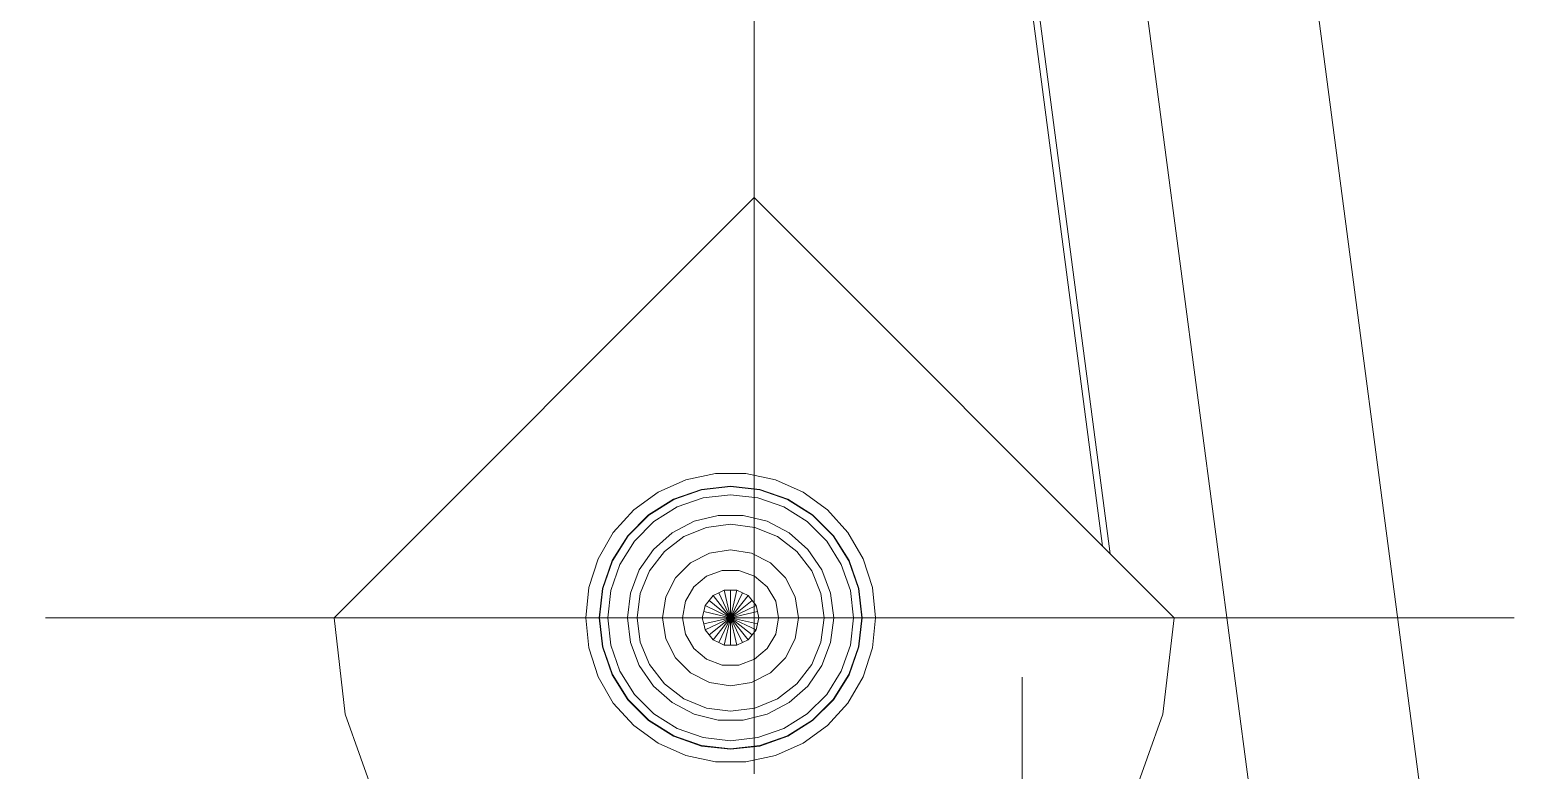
# Model space of a CAD drawing. Header units: inches. Extents: x -578 to 1873, y 397 to 1812.
# Drawn here: x 1615.4 to 1726.2, y 1164.7 to 1220 of the extents above; entities that cross this region are included whole.
import ezdxf

# ---------------------------------------------------------------- set-up
doc = ezdxf.new("R2010")
doc.units = ezdxf.units.IN
doc.header["$MEASUREMENT"] = 0
for name, color, linetype, lineweight in [('A-WALL', 113, 'Continuous', 13), ('L-PLNT', 71, 'Continuous', 9), ('L-SITE', 91, 'Continuous', 9)]:
    doc.layers.add(name, color=color, linetype=linetype, lineweight=lineweight)

# ---------------------------------------------------------------- blocks, each defined once
blk = doc.blocks.new('3D Cad File Example_dwg_Potted Tree - Potted Tree-1384878-_3D_-2992-Level 1')
at = {"layer": 'L-SITE'}
for p, q in [((-3.34, 10.28), (-5.41, 9.36)), ((-1.13, 10.75), (-3.34, 10.28)), ((1.13, 10.75), (-1.13, 10.75)), ((3.34, 10.28), (1.13, 10.75)), ((5.41, 9.36), (3.34, 10.28)), ((-5.41, 9.36), (-7.23, 8.04)), ((-4.26, 8.84), (-2.18, 9.57)), ((-2.18, 9.54), (-4.24, 8.81)), ((-3.98, 8.26), (-2.04, 8.94)), ((-2.18, 9.57), (0, 9.81)), ((0, 9.78), (-2.18, 9.54)), ((0, 9.17), (-2.04, 8.94)), ((0, 9.81), (2.18, 9.57)), ((2.18, 9.54), (0, 9.78)), ((2.04, 8.94), (0, 9.17)), ((3.98, 8.26), (2.04, 8.94)), ((2.18, 9.57), (4.26, 8.84)), ((4.24, 8.81), (2.18, 9.54)), ((5.41, 9.36), (7.23, 8.04)), ((-7.23, 8.04), (-8.75, 6.36)), ((-6.12, 7.67), (-4.26, 8.84)), ((-4.24, 8.81), (-6.1, 7.65)), ((-5.72, 7.17), (-3.98, 8.26)), ((5.72, 7.17), (3.98, 8.26)), ((4.24, 8.81), (6.1, 7.65)), ((4.26, 8.84), (6.12, 7.67)), ((8.75, 6.36), (7.23, 8.04)), ((-7.67, 6.12), (-6.12, 7.67)), ((-6.1, 7.65), (-7.65, 6.1)), ((-5.72, 7.17), (-7.17, 5.72)), ((-4.37, 6.32), (-2.73, 7.19)), ((-3.49, 6.05), (-1.81, 6.74)), ((-2.73, 7.19), (-0.93, 7.63)), ((0, 6.98), (-1.81, 6.74)), ((0.93, 7.63), (-0.93, 7.63)), ((1.81, 6.74), (0, 6.98)), ((2.73, 7.19), (0.93, 7.63)), ((3.49, 6.05), (1.81, 6.74)), ((4.37, 6.32), (2.73, 7.19)), ((7.17, 5.72), (5.72, 7.17)), ((6.1, 7.65), (7.65, 6.1)), ((7.67, 6.12), (6.12, 7.67)), ((-9.88, 4.4), (-8.75, 6.36)), ((-8.84, 4.26), (-7.67, 6.12)), ((-8.81, 4.24), (-7.65, 6.1)), ((-8.26, 3.98), (-7.17, 5.72)), ((-4.37, 6.32), (-5.75, 5.1)), ((-3.49, 6.05), (-4.94, 4.94)), ((4.94, 4.94), (3.49, 6.05)), ((5.75, 5.1), (4.37, 6.32)), ((8.26, 3.98), (7.17, 5.72)), ((7.65, 6.1), (8.81, 4.24)), ((8.84, 4.26), (7.67, 6.12)), ((8.75, 6.36), (9.88, 4.4)), ((-6.81, 3.57), (-5.75, 5.1)), ((-6.05, 3.49), (-4.94, 4.94)), ((-2.98, 4.1), (-1.57, 4.82)), ((0, 5.07), (-1.57, 4.82)), ((1.57, 4.82), (0, 5.07)), ((2.98, 4.1), (1.57, 4.82)), ((4.94, 4.94), (6.05, 3.49)), ((5.75, 5.1), (6.81, 3.57)), ((-9.88, 4.4), (-10.58, 2.25)), ((-9.57, 2.18), (-8.84, 4.26)), ((-8.81, 4.24), (-9.54, 2.18)), ((-8.94, 2.04), (-8.26, 3.98)), ((-7.46, 1.84), (-6.81, 3.57)), ((-6.74, 1.81), (-6.05, 3.49)), ((-2.98, 4.1), (-4.1, 2.98)), ((-0.62, 3.53), (-1.79, 3.1)), ((0.62, 3.53), (-0.62, 3.53)), ((1.79, 3.1), (0.62, 3.53)), ((2.98, 4.1), (4.1, 2.98)), ((6.74, 1.81), (6.05, 3.49)), ((7.46, 1.84), (6.81, 3.57)), ((8.94, 2.04), (8.26, 3.98)), ((9.54, 2.18), (8.81, 4.24)), ((8.84, 4.26), (9.57, 2.18)), ((10.58, 2.25), (9.88, 4.4)), ((-10.58, 2.25), (-10.81, 0)), ((-4.82, 1.57), (-4.1, 2.98)), ((-2.74, 2.3), (-3.37, 1.23)), ((-1.79, 3.1), (-2.74, 2.3)), ((2.74, 2.3), (1.79, 3.1)), ((2.74, 2.3), (3.37, 1.23)), ((4.82, 1.57), (4.1, 2.98)), ((10.58, 2.25), (10.81, 0)), ((-9.57, 2.18), (-9.81, 0)), ((-9.54, 2.18), (-9.78, 0)), ((-8.94, 2.04), (-9.17, 0)), ((-7.46, 1.84), (-7.69, 0)), ((-6.74, 1.81), (-6.98, 0)), ((-4.82, 1.57), (-5.07, 0)), ((-3.58, 0), (-3.37, 1.23)), ((-1.9, 0.91), (-1.6, 1.28)), ((-1.31, 1.65), (-1.6, 1.28)), ((-1.6, 1.28), (0, 0)), ((-1.31, 1.65), (-0.89, 1.85)), ((-1.31, 1.65), (0, 0)), ((-0.47, 2.05), (-0.89, 1.85)), ((-0.89, 1.85), (0, 0)), ((-0.47, 2.05), (0, 2.05)), ((-0.47, 2.05), (0, 0)), ((0, 2.05), (0.47, 2.05)), ((0, 2.05), (0, 0)), ((0.47, 2.05), (0, 0)), ((0.89, 1.85), (0, 0)), ((1.31, 1.65), (0, 0)), ((1.6, 1.28), (0, 0)), ((0.89, 1.85), (0.47, 2.05)), ((1.31, 1.65), (0.89, 1.85)), ((1.31, 1.65), (1.6, 1.28)), ((1.9, 0.91), (1.6, 1.28)), ((3.58, 0), (3.37, 1.23)), ((5.07, 0), (4.82, 1.57)), ((6.98, 0), (6.74, 1.81)), ((7.69, 0), (7.46, 1.84)), ((9.17, 0), (8.94, 2.04)), ((9.54, 2.18), (9.78, 0)), ((9.57, 2.18), (9.81, 0)), ((-10.81, 0), (-10.58, -2.25)), ((-10.81, 0), (-9.81, 0)), ((-9.81, 0), (-9.57, -2.18)), ((-9.78, 0), (-9.54, -2.18)), ((-9.78, 0), (-9.17, 0)), ((-9.17, 0), (-8.94, -2.04)), ((-9.17, 0), (-7.69, 0)), ((-7.69, 0), (-7.46, -1.84)), ((-7.69, 0), (-6.98, 0)), ((-6.98, 0), (-6.74, -1.81)), ((-6.98, 0), (-5.07, 0)), ((-5.07, 0), (-4.82, -1.57)), ((-5.07, 0), (-3.58, 0)), ((-3.58, 0), (-3.37, -1.23)), ((-3.58, 0), (-2.11, 0)), ((-2, 0.46), (-2.11, 0)), ((-2.11, 0), (-2, -0.46)), ((-2.11, 0), (0, 0)), ((-2, 0.46), (-1.9, 0.91)), ((-2, 0.46), (0, 0)), ((-2, -0.46), (0, 0)), ((-1.9, 0.91), (0, 0)), ((-1.9, -0.91), (0, 0)), ((-1.6, -1.28), (0, 0)), ((-1.31, -1.65), (0, 0)), ((-0.89, -1.85), (0, 0)), ((-0.47, -2.05), (0, 0)), ((1.9, 0.91), (0, 0)), ((2, 0.46), (0, 0)), ((2.11, 0), (0, 0)), ((0.47, -2.05), (0, 0)), ((0, -2.05), (0, 0)), ((1.31, -1.65), (0, 0)), ((0.89, -1.85), (0, 0)), ((2, -0.46), (0, 0)), ((1.9, -0.91), (0, 0)), ((1.6, -1.28), (0, 0)), ((2, 0.46), (1.9, 0.91)), ((2, 0.46), (2.11, 0)), ((2.11, 0), (2, -0.46)), ((3.58, 0), (2.11, 0)), ((3.58, 0), (3.37, -1.23)), ((5.07, 0), (3.58, 0)), ((5.07, 0), (4.82, -1.57)), ((6.98, 0), (5.07, 0)), ((6.98, 0), (6.74, -1.81)), ((7.69, 0), (6.98, 0)), ((7.69, 0), (7.46, -1.84)), ((9.17, 0), (7.69, 0)), ((9.17, 0), (8.94, -2.04)), ((9.78, 0), (9.17, 0)), ((9.78, 0), (9.54, -2.18)), ((9.81, 0), (9.57, -2.18)), ((10.81, 0), (9.81, 0)), ((10.81, 0), (10.58, -2.25)), ((-2, -0.46), (-1.9, -0.91)), ((-1.9, -0.91), (-1.6, -1.28)), ((1.9, -0.91), (1.6, -1.28)), ((2, -0.46), (1.9, -0.91)), ((-9.57, -2.18), (-8.84, -4.26)), ((-9.54, -2.18), (-8.81, -4.24)), ((-8.94, -2.04), (-8.26, -3.98)), ((-7.46, -1.84), (-6.81, -3.57)), ((-6.74, -1.81), (-6.05, -3.49)), ((-4.82, -1.57), (-4.1, -2.98)), ((-2.74, -2.3), (-3.37, -1.23)), ((-1.31, -1.65), (-1.6, -1.28)), ((-1.31, -1.65), (-0.89, -1.85)), ((-0.89, -1.85), (-0.47, -2.05)), ((-0.47, -2.05), (0, -2.05)), ((0.47, -2.05), (0, -2.05)), ((0.47, -2.05), (0.89, -1.85)), ((1.31, -1.65), (0.89, -1.85)), ((1.31, -1.65), (1.6, -1.28)), ((2.74, -2.3), (3.37, -1.23)), ((4.82, -1.57), (4.1, -2.98)), ((6.05, -3.49), (6.74, -1.81)), ((7.46, -1.84), (6.81, -3.57)), ((8.94, -2.04), (8.26, -3.98)), ((8.81, -4.24), (9.54, -2.18)), ((8.84, -4.26), (9.57, -2.18)), ((-10.58, -2.25), (-9.88, -4.4)), ((-2.98, -4.1), (-4.1, -2.98)), ((-2.74, -2.3), (-1.79, -3.1)), ((-1.79, -3.1), (-0.62, -3.53)), ((0.62, -3.53), (1.79, -3.1)), ((2.74, -2.3), (1.79, -3.1)), ((2.98, -4.1), (4.1, -2.98)), ((9.88, -4.4), (10.58, -2.25)), ((-9.88, -4.4), (-8.75, -6.36)), ((-7.67, -6.12), (-8.84, -4.26)), ((-8.81, -4.24), (-7.65, -6.1)), ((-8.26, -3.98), (-7.17, -5.72)), ((-5.75, -5.1), (-6.81, -3.57)), ((-4.94, -4.94), (-6.05, -3.49)), ((-2.98, -4.1), (-1.57, -4.82)), ((-0.62, -3.53), (0.62, -3.53)), ((1.57, -4.82), (2.98, -4.1)), ((6.05, -3.49), (4.94, -4.94)), ((5.75, -5.1), (6.81, -3.57)), ((8.26, -3.98), (7.17, -5.72)), ((8.81, -4.24), (7.65, -6.1)), ((7.67, -6.12), (8.84, -4.26)), ((9.88, -4.4), (8.75, -6.36)), ((-5.75, -5.1), (-4.37, -6.32)), ((-4.94, -4.94), (-3.49, -6.05)), ((-1.57, -4.82), (0, -5.07)), ((0, -5.07), (1.57, -4.82)), ((3.49, -6.05), (4.94, -4.94)), ((4.37, -6.32), (5.75, -5.1)), ((-8.75, -6.36), (-7.23, -8.04)), ((-6.12, -7.67), (-7.67, -6.12)), ((-7.65, -6.1), (-6.1, -7.65)), ((-7.17, -5.72), (-5.72, -7.17)), ((-4.37, -6.32), (-2.73, -7.19)), ((-3.49, -6.05), (-1.81, -6.74)), ((1.81, -6.74), (3.49, -6.05)), ((2.73, -7.19), (4.37, -6.32)), ((5.72, -7.17), (7.17, -5.72)), ((6.1, -7.65), (7.65, -6.1)), ((6.12, -7.67), (7.67, -6.12)), ((7.23, -8.04), (8.75, -6.36)), ((-6.12, -7.67), (-4.26, -8.84)), ((-4.24, -8.81), (-6.1, -7.65)), ((-5.72, -7.17), (-3.98, -8.26)), ((-2.73, -7.19), (-0.93, -7.63)), ((-1.81, -6.74), (0, -6.98)), ((-0.93, -7.63), (0.93, -7.63)), ((0, -6.98), (1.81, -6.74)), ((0.93, -7.63), (2.73, -7.19)), ((5.72, -7.17), (3.98, -8.26)), ((4.24, -8.81), (6.1, -7.65)), ((4.26, -8.84), (6.12, -7.67)), ((-5.41, -9.36), (-7.23, -8.04)), ((-4.26, -8.84), (-2.18, -9.57)), ((-4.24, -8.81), (-2.18, -9.54)), ((-3.98, -8.26), (-2.04, -8.94)), ((3.98, -8.26), (2.04, -8.94)), ((2.18, -9.54), (4.24, -8.81)), ((2.18, -9.57), (4.26, -8.84)), ((5.41, -9.36), (7.23, -8.04)), ((-5.41, -9.36), (-3.34, -10.28)), ((-2.18, -9.54), (0, -9.78)), ((-2.18, -9.57), (0, -9.81)), ((-2.04, -8.94), (0, -9.17)), ((0, -9.17), (2.04, -8.94)), ((0, -9.78), (2.18, -9.54)), ((0, -9.81), (2.18, -9.57)), ((3.34, -10.28), (5.41, -9.36)), ((-3.34, -10.28), (-1.13, -10.75)), ((-1.13, -10.75), (1.13, -10.75)), ((1.13, -10.75), (3.34, -10.28))]:
    blk.add_line(p, q, dxfattribs=at)
blk = doc.blocks.new('3D Cad File Example_dwg_RPC Shrub - Hydrangea 3_-9_-1394593-_3D_-V47-Level 1')
at = {"layer": 'L-PLNT'}
for p, q in [((2.26, 22.79), (2.26, 24.36)), ((2.26, 24.36), (2.26, 23.77)), ((2.26, 23.77), (2.26, 20.78)), ((2.26, 22.79), (2.26, 20)), ((2.26, 22.17), (2.26, 22.37)), ((2.26, 22.37), (2.26, 21.78)), ((2.26, 21.9), (2.26, 22.17)), ((2.26, 21.9), (2.26, 21.74)), ((2.26, 21.77), (2.26, 21.8)), ((2.26, 21.8), (2.26, 21.62)), ((2.26, 21.78), (2.26, 20.43)), ((2.26, 21.6), (2.26, 21.77)), ((2.26, 21.74), (2.26, 21.39)), ((2.26, 21.62), (2.26, 21.08)), ((2.26, 20.65), (2.26, 21.6)), ((2.26, 21.39), (2.26, 21.17)), ((2.26, 21.17), (2.26, 21.02)), ((2.26, 21.08), (2.26, 18.94)), ((2.26, 21.02), (2.26, 20.75)), ((2.26, 20.78), (2.26, 20.13)), ((2.26, 20.75), (2.26, 20.38)), ((2.26, 20.22), (2.26, 20.65)), ((2.26, 20.38), (2.26, 20.43)), ((2.26, 20.43), (2.26, 19.3)), ((2.26, 20.43), (2.26, 20.26)), ((2.26, 20.02), (2.26, 20.38)), ((2.26, 20.38), (2.26, 19.95)), ((2.26, 20.26), (2.26, 17.88)), ((2.26, 19.75), (2.26, 20.22)), ((2.26, 20.13), (2.26, 19.63)), ((2.26, 20.02), (2.26, 17.76)), ((2.26, 20), (2.26, 19.29)), ((2.26, 19.95), (2.26, 18.49)), ((2.26, 19.25), (2.26, 19.75)), ((2.26, 19.63), (2.26, 19.2)), ((2.26, 19.3), (2.26, 18.99)), ((2.26, 19.29), (2.26, 17.36)), ((2.26, 17.15), (2.26, 19.25)), ((2.26, 19.2), (2.26, 17.37)), ((2.26, 18.99), (2.26, 19.2)), ((2.26, 19.2), (2.26, 19.2)), ((2.26, 19.2), (2.26, 19.05)), ((2.26, 19.05), (2.26, 18.53)), ((2.26, 18.49), (2.26, 18.94)), ((0, 18.71), (-18.71, 0)), ((0.58, 18.23), (0, 18.71)), ((0.58, 18.23), (1.41, 17.48)), ((2.26, 18.53), (2.26, 18.29)), ((2.26, 18.29), (2.26, 18.15)), ((2.26, 18.15), (2.26, 18.04)), ((2.26, 18.04), (2.26, 17.94)), ((2.26, 17.94), (2.26, 17.83)), ((2.26, 17.76), (2.26, 17.88)), ((2.26, 17.83), (2.26, 17.72)), ((2.26, 17.72), (2.26, 17.6)), ((1.41, 17.48), (2.78, 16.18)), ((2.26, 17.6), (2.26, 17.45)), ((2.26, 17.45), (2.26, 17.28)), ((2.26, 17.37), (2.26, 16.96)), ((2.26, 17.36), (2.26, 16.66)), ((2.26, 17.28), (2.26, 17.07)), ((2.26, 17.1), (2.26, 17.22)), ((2.26, 17.22), (2.26, 17.02)), ((2.26, 17), (2.26, 17.15)), ((2.26, 17.1), (2.26, 16.72)), ((2.26, 17.07), (2.26, 16.96)), ((2.26, 17.02), (2.26, 13.16)), ((2.26, 16.77), (2.26, 17)), ((2.26, 16.96), (2.26, 16.62)), ((2.26, 16.96), (2.26, 16.92)), ((2.26, 16.92), (2.26, 16.91)), ((2.26, 16.91), (2.26, 16.91)), ((2.26, 16.91), (2.26, 16.87)), ((2.26, 16.87), (2.26, 16.77)), ((2.26, 16.62), (2.26, 16.77)), ((2.26, 16.77), (2.26, 16.28)), ((2.26, 16.72), (2.26, 14.65)), ((2.26, 16.66), (2.26, 15.87)), ((2.26, 15.99), (2.26, 16.32)), ((2.26, 16.32), (2.26, 14.12)), ((2.26, 16.28), (2.26, 15.82)), ((2.26, 9.85), (2.26, 16.09)), ((2.26, 16.09), (2.26, 15.59)), ((2.26, 14.39), (2.26, 15.99)), ((2.26, 15.87), (2.26, 15.82)), ((2.26, 15.82), (2.26, 15.44)), ((2.26, 15.82), (2.26, 15.37)), ((2.26, 15.59), (2.26, 14.44)), ((2.78, 16.18), (4.93, 14.05)), ((2.26, 15.44), (2.26, 14.39)), ((2.26, 15.37), (2.26, 14.9)), ((2.26, 14.9), (2.26, 14.4)), ((2.26, 14.65), (2.26, 13.16)), ((2.26, 14.07), (2.26, 14.59)), ((2.26, 14.59), (2.26, 14.32)), ((2.26, 11.73), (2.26, 14.44)), ((2.26, 14.4), (2.26, 13.82)), ((2.26, 14.32), (2.26, 13.63)), ((2.26, 14.12), (2.26, 13.77)), ((2.26, 14.07), (2.26, 13.61)), ((2.26, 13.16), (2.26, 13.82)), ((2.26, 13.77), (2.26, 13.43)), ((2.26, 13.63), (2.26, 12.67)), ((2.26, 13.61), (2.26, 11.73)), ((2.26, 12.14), (2.26, 13.43)), ((4.93, 14.05), (8.12, 10.83)), ((2.26, 13.16), (2.26, 12.74)), ((2.26, 12.74), (2.26, 12.42)), ((2.26, 12.67), (2.26, 9.01)), ((2.26, 12.42), (2.26, 12.13)), ((2.26, 11.82), (2.26, 12.14)), ((2.26, 12.13), (2.26, 11.8)), ((2.26, 11.76), (2.26, 11.88)), ((2.26, 11.88), (2.26, 11.82)), ((2.26, 11.8), (2.26, 11.35)), ((2.26, 10.91), (2.26, 11.76)), ((2.26, 11.35), (2.26, 10.73)), ((2.26, 10.65), (2.26, 10.91)), ((2.26, 9.85), (2.26, 10.73)), ((2.26, 10.5), (2.26, 10.65)), ((2.26, 10.17), (2.26, 10.5)), ((2.26, 10.17), (2.26, 9.43)), ((8.12, 10.83), (12.63, 6.24)), ((2.26, 9.43), (2.26, 6.4)), ((2.26, 9.01), (2.26, 8.52)), ((2.26, 8.52), (2.26, 8)), ((2.26, 8), (2.26, 7.47)), ((2.26, 7.47), (2.26, 6.92)), ((2.26, 6.92), (2.26, 6.36)), ((2.26, 6.4), (2.26, 5.27)), ((2.26, 6.36), (2.26, 5.79)), ((2.26, 5.22), (2.26, 5.79)), ((12.63, 6.24), (18.71, 0)), ((2.26, 5.27), (2.26, 4.68)), ((2.26, 5.22), (2.26, -6.29)), ((2.26, 4.68), (2.26, 4.1)), ((2.26, 4.1), (2.26, 3.52)), ((2.26, 3.52), (2.26, 2.95)), ((2.26, 2.95), (2.26, 2.41)), ((2.26, 2.41), (2.26, 1.89)), ((2.26, 1.4), (2.26, 1.89)), ((2.26, 0.64), (2.26, 1.41)), ((2.26, 1.41), (2.26, 1.4)), ((-20.53, 0), (-22.11, 0)), ((-22.11, 0), (-21.52, 0)), ((-21.52, 0), (-18.52, 0)), ((-20.53, 0), (-17.74, 0)), ((-19.91, 0), (-20.12, 0)), ((-20.12, 0), (-19.52, 0)), ((-19.64, 0), (-19.91, 0)), ((-19.64, 0), (-19.48, 0)), ((-19.52, 0), (-19.55, 0)), ((-19.55, 0), (-19.36, 0)), ((-19.52, 0), (-18.18, 0)), ((-19.34, 0), (-19.52, 0)), ((-19.48, 0), (-19.13, 0)), ((-19.36, 0), (-18.82, 0)), ((-18.39, 0), (-19.34, 0)), ((-19.13, 0), (-18.91, 0)), ((-18.91, 0), (-18.76, 0)), ((-18.82, 0), (-16.68, 0)), ((-18.76, 0), (-18.49, 0)), ((-18.71, 0), (-18.22, -4.29)), ((-18.52, 0), (-17.87, 0)), ((-18.49, 0), (-18.13, 0)), ((-17.97, 0), (-18.39, 0)), ((-18.18, 0), (-18, 0)), ((-18.13, 0), (-17.69, 0)), ((-17.5, 0), (-17.97, 0)), ((-17.87, 0), (-17.37, 0)), ((-17.74, 0), (-17.03, 0)), ((-17.69, 0), (-16.23, 0)), ((-17, 0), (-17.5, 0)), ((-17.37, 0), (-16.95, 0)), ((-17.03, 0), (-15.11, 0)), ((-14.89, 0), (-17, 0)), ((-16.95, 0), (-15.11, 0)), ((-16.23, 0), (-16.68, 0)), ((-15.11, 0), (-14.71, 0)), ((-15.11, 0), (-14.41, 0)), ((-14.74, 0), (-14.89, 0)), ((-14.51, 0), (-14.74, 0)), ((-14.71, 0), (-14.36, 0)), ((-14.36, 0), (-14.51, 0)), ((-14.41, 0), (-13.61, 0)), ((-13.73, 0), (-14.06, 0)), ((-14.06, 0), (-11.86, 0)), ((-12.13, 0), (-13.73, 0)), ((-13.61, 0), (-13.56, 0)), ((-13.56, 0), (-13.18, 0)), ((-13.18, 0), (-12.13, 0)), ((-11.86, 0), (-11.51, 0)), ((-11.51, 0), (-11.18, 0)), ((-9.89, 0), (-11.18, 0)), ((-9.56, 0), (-9.89, 0)), ((-9.51, 0), (-9.63, 0)), ((-9.63, 0), (-9.56, 0)), ((-8.65, 0), (-9.51, 0)), ((-8.39, 0), (-8.65, 0)), ((-8.24, 0), (-8.39, 0)), ((-7.91, 0), (-8.24, 0)), ((-7.91, 0), (-7.18, 0)), ((-7.18, 0), (-4.14, 0)), ((-4.14, 0), (-3.02, 0)), ((-3.02, 0), (-2.43, 0)), ((-2.43, 0), (-1.84, 0)), ((-1.84, 0), (-1.26, 0)), ((-1.26, 0), (-0.7, 0)), ((-0.7, 0), (-0.15, 0)), ((-0.15, 0), (0.37, 0)), ((0.86, 0), (0.37, 0)), ((1.62, 0), (0.85, 0)), ((0.85, 0), (0.86, 0)), ((1.65, 0), (1.61, 0)), ((1.61, 0), (1.62, 0)), ((1.65, 0), (1.72, 0)), ((2.28, 0), (1.72, 0)), ((2.26, 0.6), (2.26, 0.65)), ((2.26, 0.65), (2.26, 0.64)), ((2.26, 0.6), (2.26, 0.53)), ((2.26, -0.02), (2.26, 0.53)), ((2.63, 0), (2.28, 0)), ((3.08, 0), (2.63, 0)), ((3.06, 0), (3.08, 0)), ((3.06, 0), (3.12, 0)), ((3.12, 0), (3.87, 0)), ((3.87, 0), (4.31, 0)), ((7, 0), (4.31, 0)), ((7.05, 0), (7, 0)), ((7.1, 0), (7.05, 0)), ((7.17, 0), (7.1, 0)), ((7.14, 0), (7.1, 0)), ((7.1, 0), (7.44, 0)), ((7.17, 0), (7.14, 0)), ((7.44, 0), (7.65, 0)), ((7.65, 0), (7.96, 0)), ((7.96, 0), (8.36, 0)), ((9.23, 0), (8.36, 0)), ((9.65, 0), (9.23, 0)), ((9.99, 0), (9.65, 0)), ((13.47, 0), (9.99, 0)), ((13.41, 0), (12.96, 0)), ((12.96, 0), (13.01, 0)), ((13.24, 0), (13.01, 0)), ((13.34, 0), (13.24, 0)), ((13.56, 0), (13.34, 0)), ((15.87, 0), (13.38, 0)), ((13.38, 0), (13.41, 0)), ((13.47, 0), (13.69, 0)), ((14.8, 0), (13.56, 0)), ((17.37, 0), (13.69, 0)), ((15, 0), (14.8, 0)), ((15.52, 0), (15, 0)), ((15.27, 0), (15.87, 0)), ((15.52, 0), (17.68, 0)), ((16.17, 0), (15.87, 0)), ((16.7, 0), (15.87, 0)), ((16.6, 0), (16.17, 0)), ((16.48, 0), (16.18, 0)), ((16.35, 0), (16.18, 0)), ((16.89, 0), (16.35, 0)), ((16.69, 0), (16.48, 0)), ((17.18, 0), (16.6, 0)), ((17.07, 0), (16.69, 0)), ((17.47, 0), (16.7, 0)), ((18.61, 0), (16.89, 0)), ((17.11, 0), (17.06, 0)), ((17.06, 0), (17.15, 0)), ((19.17, 0), (17.07, 0)), ((17.32, 0), (17.11, 0)), ((17.15, 0), (17.37, 0)), ((17.4, 0), (17.18, 0)), ((17.72, 0), (17.32, 0)), ((17.68, 0), (17.4, 0)), ((19.77, 0), (17.47, 0)), ((20.38, 0), (17.68, 0)), ((18.94, 0), (17.68, 0)), ((18.33, 0), (17.72, 0)), ((18.71, 0), (18.22, -4.29)), ((18.33, 0), (19.18, 0)), ((20.45, 0), (18.61, 0)), ((19.21, 0), (18.94, 0)), ((19.56, 0), (19.17, 0)), ((19.18, 0), (19.47, 0)), ((23.06, 0), (19.21, 0)), ((19.47, 0), (19.64, 0)), ((19.99, 0), (19.56, 0)), ((19.64, 0), (19.85, 0)), ((19.85, 0), (19.77, 0)), ((25.51, 0), (19.99, 0)), ((20.42, 0), (20.38, 0)), ((20.42, 0), (21.1, 0)), ((20.45, 0), (20.99, 0)), ((20.99, 0), (21.17, 0)), ((21.17, 0), (21.1, 0)), ((23.24, 0), (23.06, 0)), ((24.87, 0), (23.24, 0)), ((28.96, 0), (24.87, 0)), ((25.72, 0), (25.51, 0)), ((26.16, 0), (25.72, 0)), ((26.58, 0), (26.16, 0)), ((26.98, 0), (26.58, 0)), ((27.36, 0), (26.98, 0)), ((28.5, 0), (27.36, 0)), ((29.13, 0), (28.5, 0)), ((29.76, 0), (28.96, 0)), ((29.43, 0), (29.13, 0)), ((29.7, 0), (29.4, 0)), ((29.4, 0), (29.61, 0)), ((29.85, 0), (29.43, 0)), ((30.1, 0), (29.61, 0)), ((29.7, 0), (29.85, 0)), ((29.76, 0), (30.31, 0)), ((30.31, 0), (30.1, 0)), ((-18.12, 0), (-18.17, 0)), ((-18.17, 0), (-17.04, 0)), ((-17.77, 0), (-18.12, 0)), ((-18, 0), (-15.62, 0)), ((-17.77, 0), (-15.5, 0)), ((-17.04, 0), (-16.73, 0)), ((-16.73, 0), (-16.94, 0)), ((-16.94, 0), (-16.94, 0)), ((-16.94, 0), (-16.79, 0)), ((-16.79, 0), (-16.28, 0)), ((-16.28, 0), (-16.04, 0)), ((-16.04, 0), (-15.89, 0)), ((-15.89, 0), (-15.78, 0)), ((-15.78, 0), (-15.68, 0)), ((-15.68, 0), (-15.58, 0)), ((-15.5, 0), (-15.62, 0)), ((-15.58, 0), (-15.47, 0)), ((-15.47, 0), (-15.34, 0)), ((-15.34, 0), (-15.2, 0)), ((-15.2, 0), (-15.02, 0)), ((-15.02, 0), (-14.81, 0)), ((-14.85, 0), (-14.96, 0)), ((-14.96, 0), (-14.76, 0)), ((-14.85, 0), (-14.46, 0)), ((-14.81, 0), (-14.71, 0)), ((-14.76, 0), (-10.9, 0)), ((-14.71, 0), (-14.66, 0)), ((-14.66, 0), (-14.66, 0)), ((-14.66, 0), (-14.65, 0)), ((-14.65, 0), (-14.61, 0)), ((-14.61, 0), (-14.51, 0)), ((-14.51, 0), (-14.03, 0)), ((-14.46, 0), (-12.39, 0)), ((-14.03, 0), (-13.57, 0)), ((-7.6, 0), (-13.84, 0)), ((-13.84, 0), (-13.33, 0)), ((-13.57, 0), (-13.12, 0)), ((-13.33, 0), (-12.19, 0)), ((-13.12, 0), (-12.65, 0)), ((-12.65, 0), (-12.14, 0)), ((-12.39, 0), (-10.9, 0)), ((-11.81, 0), (-12.33, 0)), ((-12.33, 0), (-12.06, 0)), ((-9.48, 0), (-12.19, 0)), ((-12.14, 0), (-11.57, 0)), ((-12.06, 0), (-11.37, 0)), ((-11.81, 0), (-11.35, 0)), ((-10.9, 0), (-11.57, 0)), ((-11.37, 0), (-10.41, 0)), ((-11.35, 0), (-9.48, 0)), ((-10.9, 0), (-10.48, 0)), ((-10.48, 0), (-10.16, 0)), ((-10.41, 0), (-6.75, 0)), ((-10.16, 0), (-9.87, 0)), ((-9.87, 0), (-9.54, 0)), ((-9.54, 0), (-9.1, 0)), ((-9.1, 0), (-8.47, 0)), ((-7.6, 0), (-8.47, 0)), ((-6.75, 0), (-6.26, 0)), ((-6.26, 0), (-5.75, 0)), ((-5.75, 0), (-5.21, 0)), ((-5.21, 0), (-4.66, 0)), ((-4.66, 0), (-4.1, 0)), ((-4.1, 0), (-3.53, 0)), ((-2.96, 0), (-3.53, 0)), ((-2.96, 0), (8.55, 0)), ((2.26, -0.37), (2.26, -0.02)), ((2.26, -0.83), (2.26, -0.37)), ((2.26, -0.8), (2.26, -0.83)), ((2.26, -0.8), (2.26, -0.86)), ((2.26, -0.86), (2.26, -1.62)), ((6.94, 0), (6.75, 0)), ((6.75, 0), (6.75, 0)), ((6.75, 0), (7.06, 0)), ((8.36, 0), (6.94, 0)), ((7.06, 0), (7.3, 0)), ((7.3, 0), (7.5, 0)), ((7.5, 0), (7.7, 0)), ((7.7, 0), (7.94, 0)), ((7.94, 0), (8.27, 0)), ((8.27, 0), (8.7, 0)), ((8.55, 0), (8.36, 0)), ((8.7, 0), (9.06, 0)), ((9.36, 0), (9.06, 0)), ((10.18, 0), (9.36, 0)), ((10.48, 0), (10.18, 0)), ((10.84, 0), (10.48, 0)), ((12.5, 0), (10.84, 0)), ((11.78, 0), (11.32, 0)), ((11.32, 0), (11.7, 0)), ((11.7, 0), (12.17, 0)), ((12.08, 0), (11.78, 0)), ((12.77, 0), (12.08, 0)), ((12.71, 0), (12.17, 0)), ((12.94, 0), (12.5, 0)), ((12.71, 0), (15.27, 0)), ((13.16, 0), (12.77, 0)), ((13.36, 0), (12.94, 0)), ((13.75, 0), (13.16, 0)), ((13.36, 0), (13.75, 0)), ((2.26, -1.62), (2.26, -2.05)), ((2.26, -4.74), (2.26, -2.05)), ((-18.22, -4.29), (-16.81, -8.23)), ((18.22, -4.29), (16.81, -8.23)), ((2.26, -4.68), (2.26, -4.49)), ((2.26, -4.49), (2.26, -4.49)), ((2.26, -4.49), (2.26, -4.81)), ((2.26, -6.11), (2.26, -4.68)), ((2.26, -4.8), (2.26, -4.74)), ((2.26, -4.84), (2.26, -4.8)), ((2.26, -4.81), (2.26, -5.04)), ((2.26, -4.91), (2.26, -4.84)), ((2.26, -4.89), (2.26, -4.84)), ((2.26, -4.84), (2.26, -5.19)), ((2.26, -4.91), (2.26, -4.89)), ((2.26, -5.04), (2.26, -5.24)), ((2.26, -5.19), (2.26, -5.39)), ((2.26, -5.24), (2.26, -5.45)), ((2.26, -5.39), (2.26, -5.71)), ((2.26, -5.45), (2.26, -5.69)), ((2.26, -5.69), (2.26, -6.01)), ((2.26, -5.71), (2.26, -6.1)), ((2.26, -6.01), (2.26, -6.45)), ((2.26, -6.98), (2.26, -6.1)), ((2.26, -6.29), (2.26, -6.11)), ((2.26, -6.45), (2.26, -6.8)), ((2.26, -7.11), (2.26, -6.8)), ((2.26, -7.39), (2.26, -6.98)), ((2.26, -7.92), (2.26, -7.11)), ((2.26, -7.73), (2.26, -7.39)), ((2.26, -11.21), (2.26, -7.73)), ((-16.81, -8.23), (-14.6, -11.7)), ((2.26, -8.23), (2.26, -7.92)), ((2.26, -8.58), (2.26, -8.23)), ((2.26, -10.24), (2.26, -8.58)), ((14.6, -11.7), (16.81, -8.23)), ((2.26, -9.52), (2.26, -9.06)), ((2.26, -9.06), (2.26, -9.45)), ((2.26, -9.45), (2.26, -9.91)), ((2.26, -9.83), (2.26, -9.52)), ((2.26, -10.51), (2.26, -9.83)), ((2.26, -10.45), (2.26, -9.91)), ((2.26, -10.68), (2.26, -10.24)), ((2.26, -10.45), (2.26, -13.01)), ((2.26, -10.9), (2.26, -10.51)), ((2.26, -11.1), (2.26, -10.68)), ((2.26, -11.16), (2.26, -10.71)), ((2.26, -10.71), (2.26, -10.75)), ((2.26, -10.98), (2.26, -10.75)), ((2.26, -11.49), (2.26, -10.9)), ((2.26, -11.08), (2.26, -10.98)), ((-14.6, -11.7), (-11.7, -14.6)), ((2.26, -11.3), (2.26, -11.08)), ((2.26, -11.1), (2.26, -11.49)), ((2.26, -13.61), (2.26, -11.12)), ((2.26, -11.12), (2.26, -11.16)), ((2.26, -11.21), (2.26, -11.43)), ((2.26, -12.54), (2.26, -11.3)), ((2.26, -15.12), (2.26, -11.43)), ((11.7, -14.6), (14.6, -11.7)), ((2.26, -12.75), (2.26, -12.54)), ((2.26, -13.26), (2.26, -12.75)), ((2.26, -13.01), (2.26, -13.61)), ((2.26, -13.26), (2.26, -15.42)), ((2.26, -13.92), (2.26, -13.61)), ((2.26, -14.45), (2.26, -13.61)), ((2.26, -14.34), (2.26, -13.92)), ((2.26, -14.23), (2.26, -13.92)), ((2.26, -14.1), (2.26, -13.92)), ((2.26, -14.63), (2.26, -14.1)), ((2.26, -14.44), (2.26, -14.23)), ((2.26, -14.93), (2.26, -14.34)), ((-11.7, -14.6), (-8.23, -16.81)), ((2.26, -14.81), (2.26, -14.44)), ((2.26, -15.21), (2.26, -14.45)), ((2.26, -16.35), (2.26, -14.63)), ((2.26, -14.85), (2.26, -14.8)), ((2.26, -14.8), (2.26, -14.9)), ((2.26, -16.91), (2.26, -14.81)), ((2.26, -15.06), (2.26, -14.85)), ((2.26, -14.9), (2.26, -15.12)), ((2.26, -15.15), (2.26, -14.93)), ((2.26, -15.47), (2.26, -15.06)), ((2.26, -15.42), (2.26, -15.15)), ((2.26, -17.51), (2.26, -15.21)), ((2.26, -18.12), (2.26, -15.42)), ((2.26, -16.69), (2.26, -15.42)), ((2.26, -16.08), (2.26, -15.47)), ((8.23, -16.81), (11.7, -14.6)), ((2.26, -16.08), (2.26, -16.92)), ((2.26, -18.2), (2.26, -16.35)), ((-8.23, -16.81), (-4.29, -18.22)), ((2.26, -16.96), (2.26, -16.69)), ((2.26, -17.3), (2.26, -16.91)), ((2.26, -16.92), (2.26, -17.22)), ((2.26, -20.8), (2.26, -16.96)), ((2.26, -17.22), (2.26, -17.38)), ((2.26, -17.73), (2.26, -17.3)), ((2.26, -17.38), (2.26, -17.6)), ((2.26, -17.6), (2.26, -17.51)), ((4.29, -18.22), (8.23, -16.81)), ((-4.29, -18.22), (0, -18.71)), ((0, -18.71), (4.29, -18.22)), ((2.26, -23.25), (2.26, -17.73)), ((2.26, -18.16), (2.26, -18.12)), ((2.26, -18.16), (2.26, -18.84)), ((2.26, -18.2), (2.26, -18.73)), ((2.26, -18.73), (2.26, -18.91)), ((2.26, -18.91), (2.26, -18.84)), ((2.26, -20.98), (2.26, -20.8)), ((2.26, -22.61), (2.26, -20.98)), ((2.26, -26.71), (2.26, -22.61)), ((2.26, -23.46), (2.26, -23.25)), ((2.26, -23.91), (2.26, -23.46)), ((2.26, -24.32), (2.26, -23.91)), ((2.26, -24.72), (2.26, -24.32)), ((2.26, -25.11), (2.26, -24.72)), ((2.26, -26.24), (2.26, -25.11)), ((2.26, -26.87), (2.26, -26.24)), ((2.26, -27.5), (2.26, -26.71)), ((2.26, -27.18), (2.26, -26.87)), ((2.26, -27.45), (2.26, -27.15)), ((2.26, -27.15), (2.26, -27.36)), ((2.26, -27.6), (2.26, -27.18)), ((2.26, -27.84), (2.26, -27.36)), ((2.26, -27.45), (2.26, -27.6)), ((2.26, -27.5), (2.26, -28.05)), ((2.26, -28.05), (2.26, -27.84))]:
    blk.add_line(p, q, dxfattribs=at)
blk = doc.blocks.new('3D Cad File Example_dwg_Tree - Honey-Locust - 15_ Canopy-1817699-_3D_-V77-Level 1')
at = {"layer": 'L-PLNT'}
for p, q in [((2, 63.47), (2, 63.68)), ((2, 63.68), (2, 63.5)), ((2, 63.5), (2, 62.75)), ((2, 63.47), (2, 63.09)), ((2, 62.72), (2, 63.09)), ((2, 62.75), (2, 61.24)), ((2, 62.55), (2, 62.72)), ((2, 62.33), (2, 62.55)), ((2, 61.76), (2, 62.33)), ((2, 61.76), (2, 60.97)), ((2, 61.24), (2, 59.3)), ((2, 60.97), (2, 60.09)), ((2, 60.09), (2, 59.24)), ((2, 59.3), (2, 57.43)), ((2, 59.24), (2, 58.57)), ((2, 58.19), (2, 58.57)), ((2, 58.17), (2, 58.19)), ((2, 58.19), (2, 58.17)), ((2, 58.05), (2, 58.19)), ((2, 58.13), (2, 58.17)), ((2, 58.17), (2, 58.11)), ((2, 58.03), (2, 58.13)), ((2, 58.11), (2, 58.05)), ((2, 58.05), (2, 58.01)), ((2, 58), (2, 58.05)), ((2, 57.89), (2, 58.03)), ((2, 58.01), (2, 58)), ((2, 57.7), (2, 57.89)), ((2, 57.43), (2, 57.7)), ((2, 57.1), (2, 57.43)), ((2, 57.43), (2, 55.68)), ((2, 56.56), (2, 57.1))]:
    blk.add_line(p, q, dxfattribs=at)
blk = doc.blocks.new('3D Cad File Example_dwg_Tree - Honey-Locust - 15_ Canopy-1817699-_3D_-V76-Level 1')
at = {"layer": 'L-PLNT'}
for p, q in [((2, 43.45), (2, 45.11)), ((2, 44.25), (2, 43.24)), ((2, 42.15), (2, 43.45)), ((2, 43.24), (2, 42.15)), ((2, 42.15), (2, 40.97)), ((2, 41.09), (2, 42.15)), ((2, 40.17), (2, 41.09)), ((2, 40.97), (2, 39.99)), ((2, 39.3), (2, 40.17)), ((2, 39.99), (2, 39.4)), ((2, 39.4), (2, 39.1)), ((2, 38.36), (2, 39.3)), ((2, 38.95), (2, 39.1)), ((2, 38.85), (2, 38.95)), ((2, 38.69), (2, 38.85)), ((2, 38.36), (2, 38.69)), ((2, 37.27), (2, 38.36)), ((2, 37.72), (2, 38.36)), ((2, 36.81), (2, 37.72)), ((2, 36.26), (2, 37.27)), ((2, 35.72), (2, 36.81)), ((2, 35.62), (2, 36.26)), ((2, 34.56), (2, 35.72)), ((2, 35.25), (2, 35.62)), ((2, 35.06), (2, 35.25)), ((2, 34.96), (2, 35.06)), ((2, 34.85), (2, 34.96)), ((2, 34.65), (2, 34.85)), ((2, 34.46), (2, 34.65)), ((2, 33.42), (2, 34.56)), ((2, 34.36), (2, 34.46)), ((2, 34.24), (2, 34.36)), ((2, 33.98), (2, 34.24)), ((2, 33.46), (2, 33.98)), ((2, 32.56), (2, 33.46)), ((2, 32.4), (2, 33.42)), ((2, 31.16), (2, 32.56)), ((2, 31.6), (2, 32.4)), ((2, 31.34), (-29.34, 0)), ((2, 30.9), (2, 31.6)), ((33.34, 0), (2, 31.34)), ((2, 29.62), (2, 31.16)), ((2, 30.11), (2, 30.9)), ((2, 29.28), (2, 30.11)), ((2, 28.3), (2, 29.62)), ((2, 28.41), (2, 29.28)), ((2, 27.55), (2, 28.41)), ((2, 27.15), (2, 28.3)), ((2, 26.72), (2, 27.55)), ((2, 26.1), (2, 27.15)), ((2, 25.93), (2, 26.72)), ((2, 25.08), (2, 26.1)), ((2, 25.26), (2, 25.93)), ((2, 24.72), (2, 25.26)), ((2, 24.03), (2, 25.08)), ((2, 24.29), (2, 24.72)), ((2, 23.94), (2, 24.29)), ((2, 22.88), (2, 24.03)), ((2, 23.64), (2, 23.94)), ((2, 23.37), (2, 23.64)), ((2, 23.1), (2, 23.37)), ((2, 22.82), (2, 23.1)), ((2, 21.64), (2, 22.88)), ((2, 22.52), (2, 22.82)), ((2, 22.21), (2, 22.52)), ((2, 21.86), (2, 22.21)), ((2, 21.46), (2, 21.86)), ((2, 20.33), (2, 21.64)), ((2, 21.01), (2, 21.46)), ((2, 20.48), (2, 21.01)), ((2, 19.88), (2, 20.48)), ((2, 18.98), (2, 20.33)), ((2, 19.2), (2, 19.88)), ((2, 18.48), (2, 19.2)), ((2, 17.59), (2, 18.98)), ((2, 18.48), (2, 17.75)), ((2, 17.75), (2, 17.06)), ((2, 16.17), (2, 17.59)), ((2, 17.06), (2, 16.44)), ((2, 16.44), (2, 15.91)), ((2, 14.74), (2, 16.17)), ((2, 15.91), (2, 15.32)), ((2, 15.32), (2, 14.52)), ((2, 13.29), (2, 14.74)), ((2, 14.52), (2, 13.58)), ((2, 13.58), (2, 12.55)), ((2, 5.23), (2, 13.29)), ((2, 12.55), (2, 11.51)), ((2, 11.51), (2, 10.5)), ((2, 9.59), (2, 10.5)), ((2, 8.72), (2, 9.59)), ((2, 7.81), (2, 8.72)), ((2, 6.86), (2, 7.81)), ((2, 5.88), (2, 6.86)), ((2, 4.88), (2, 5.88)), ((2, 2.83), (2, 5.23)), ((2, 3.86), (2, 4.88)), ((2, 2.83), (2, 3.86)), ((2, 2.18), (2, 2.83)), ((2, 1.54), (2, 2.83)), ((2, 1.96), (2, 2.18)), ((2, 1.96), (2, 2.16)), ((2, -0.15), (2, 1.54)), ((-50.86, 0), (-50.87, 0)), ((-50.87, 0), (-50.54, 0)), ((-50.86, 0), (-50.83, 0)), ((-50.83, 0), (-50.73, 0)), ((-50.73, 0), (-50.54, 0)), ((-50.54, 0), (-50.17, 0)), ((-50.54, 0), (-50.23, 0)), ((-50.23, 0), (-49.77, 0)), ((-50.17, 0), (-49.74, 0)), ((-49.77, 0), (-49.13, 0)), ((-49.74, 0), (-49.22, 0)), ((-49.22, 0), (-48.56, 0)), ((-49.13, 0), (-48.52, 0)), ((-48.56, 0), (-47.74, 0)), ((-48.52, 0), (-48.15, 0)), ((-48.15, 0), (-47.93, 0)), ((-47.93, 0), (-47.76, 0)), ((-47.76, 0), (-47.57, 0)), ((-47.74, 0), (-46.73, 0)), ((-47.57, 0), (-47.25, 0)), ((-47.25, 0), (-46.73, 0)), ((-46.73, 0), (-45.67, 0)), ((-46.73, 0), (-46.09, 0)), ((-46.09, 0), (-45.5, 0)), ((-45.67, 0), (-44.75, 0)), ((-45.5, 0), (-44.99, 0)), ((-44.99, 0), (-44.57, 0)), ((-44.75, 0), (-43.95, 0)), ((-44.57, 0), (-44.27, 0)), ((-44.27, 0), (-44.11, 0)), ((-44.11, 0), (-44.16, 0)), ((-44.16, 0), (-44.13, 0)), ((-44.13, 0), (-44, 0)), ((-44.11, 0), (-44.11, 0)), ((-44, 0), (-43.76, 0)), ((-43.95, 0), (-43.27, 0)), ((-43.76, 0), (-43.42, 0)), ((-43.42, 0), (-42.96, 0)), ((-42.71, 0), (-43.27, 0)), ((-42.96, 0), (-42.37, 0)), ((-42.27, 0), (-42.71, 0)), ((-42.37, 0), (-41.71, 0)), ((-41.93, 0), (-42.27, 0)), ((-41.73, 0), (-41.93, 0)), ((-41.63, 0), (-41.73, 0)), ((-41.71, 0), (-41.04, 0)), ((-41.54, 0), (-41.63, 0)), ((-41.54, 0), (-41.37, 0)), ((-41.37, 0), (-41.04, 0)), ((-41.04, 0), (-40.46, 0)), ((-41.04, 0), (-40.36, 0)), ((-40.46, 0), (-39.54, 0)), ((-40.36, 0), (-39.67, 0)), ((-39.67, 0), (-38.97, 0)), ((-39.54, 0), (-38.44, 0)), ((-38.97, 0), (-38.27, 0)), ((-38.44, 0), (-37.41, 0)), ((-38.27, 0), (-37.57, 0)), ((-37.57, 0), (-34.52, 0)), ((-37.41, 0), (-36.45, 0)), ((-36.45, 0), (-35.56, 0)), ((-35.56, 0), (-34.76, 0)), ((-34.76, 0), (-34.05, 0)), ((-34.52, 0), (-34.11, 0)), ((-34.11, 0), (-34.3, 0)), ((-34.3, 0), (-34.3, 0)), ((-34.3, 0), (-34.16, 0)), ((-34.16, 0), (-33.95, 0)), ((-34.11, 0), (-33.71, 0)), ((-33.78, 0), (-34.11, 0)), ((-34.05, 0), (-33.43, 0)), ((-33.68, 0), (-33.95, 0)), ((-33.34, 0), (-33.78, 0)), ((-33.71, 0), (-33.36, 0)), ((-33.4, 0), (-33.68, 0)), ((-33.43, 0), (-32.86, 0)), ((-33.14, 0), (-33.4, 0)), ((-33.36, 0), (-33.07, 0)), ((-32.82, 0), (-33.34, 0)), ((-33.18, 0), (-33.03, 0)), ((-33.18, 0), (-33, 0)), ((-32.92, 0), (-33.14, 0)), ((-33.07, 0), (-32.86, 0)), ((-33.03, 0), (-32.78, 0)), ((-33, 0), (-32.65, 0)), ((-32.78, 0), (-32.92, 0)), ((-32.86, 0), (-32.24, 0)), ((-32.86, 0), (-32.76, 0)), ((-32.26, 0), (-32.82, 0)), ((-32.76, 0), (-32.78, 0)), ((-32.78, 0), (-32.44, 0)), ((-32.65, 0), (-32.22, 0)), ((-32.44, 0), (-32.07, 0)), ((-31.69, 0), (-32.26, 0)), ((-32.24, 0), (-31.58, 0)), ((-32.22, 0), (-31.8, 0)), ((-32.07, 0), (-31.69, 0)), ((-31.8, 0), (-31.45, 0)), ((-31.69, 0), (-31.3, 0)), ((-31.32, 0), (-31.69, 0)), ((-31.58, 0), (-30.86, 0)), ((-31.45, 0), (-31.26, 0)), ((-31.26, 0), (-31.32, 0)), ((-31.3, 0), (-30.87, 0)), ((-30.87, 0), (-30.41, 0)), ((-30.86, 0), (-30.06, 0)), ((-30.41, 0), (-29.94, 0)), ((-30.06, 0), (-29.18, 0)), ((-29.94, 0), (-29.44, 0)), ((-29.44, 0), (-28.93, 0)), ((-29.34, 0), (-28.51, -7.18)), ((-28.2, 0), (-29.18, 0)), ((-28.42, 0), (-28.93, 0)), ((-25.59, 0), (-28.42, 0)), ((-27.22, 0), (-28.2, 0)), ((-26.32, 0), (-27.22, 0)), ((-25.48, 0), (-26.32, 0)), ((-21.88, 0), (-25.59, 0)), ((-24.7, 0), (-25.48, 0)), ((-23.95, 0), (-24.7, 0)), ((-23.24, 0), (-23.95, 0)), ((-22.54, 0), (-23.24, 0)), ((-22.34, 0), (-22.54, 0)), ((-22.34, 0), (-22.1, 0)), ((-22.1, 0), (-21.77, 0)), ((-16.22, 0), (-21.88, 0)), ((-21.77, 0), (-21.3, 0)), ((-21.3, 0), (-20.65, 0)), ((-20.65, 0), (-19.77, 0)), ((-19.77, 0), (-18.61, 0)), ((-18.61, 0), (-17.4, 0)), ((-17.4, 0), (-16.35, 0)), ((-16.35, 0), (-15.41, 0)), ((-8.59, 0), (-16.22, 0)), ((-15.41, 0), (-14.52, 0)), ((-14.52, 0), (-13.63, 0)), ((-13.63, 0), (-12.69, 0)), ((-12.69, 0), (-11.64, 0)), ((-10.56, 0), (-11.64, 0)), ((-9.57, 0), (-10.56, 0)), ((-8.64, 0), (-9.57, 0)), ((-7.76, 0), (-8.64, 0)), ((-3.36, 0), (-8.59, 0)), ((-6.92, 0), (-7.76, 0)), ((-6.11, 0), (-6.92, 0)), ((-6.11, 0), (-5.32, 0)), ((-5.32, 0), (-1.18, 0)), ((-0.74, 0), (-3.36, 0)), ((-1.18, 0), (-0.52, 0)), ((-0.09, 0), (-0.74, 0)), ((-0.52, 0), (0.15, 0)), ((-0.29, 0), (-0.09, 0)), ((0.15, 0), (0.85, 0)), ((0.85, 0), (1.6, 0)), ((1.6, 0), (2.41, 0)), ((2.41, 0), (3.29, 0)), ((3.29, 0), (4.27, 0)), ((4.27, 0), (5.4, 0)), ((5.4, 0), (6.66, 0)), ((5.9, 0), (6.45, 0)), ((6.45, 0), (8.41, 0)), ((6.66, 0), (7.94, 0)), ((7.94, 0), (9.12, 0)), ((8.41, 0), (12.99, 0)), ((9.12, 0), (10.11, 0)), ((10.11, 0), (10.78, 0)), ((10.78, 0), (11.03, 0)), ((11.03, 0), (11.21, 0)), ((11.21, 0), (11.71, 0)), ((11.71, 0), (12.43, 0)), ((12.43, 0), (13.29, 0)), ((12.99, 0), (13.92, 0)), ((13.29, 0), (14.2, 0)), ((13.92, 0), (14.85, 0)), ((14.2, 0), (15.08, 0)), ((14.85, 0), (15.76, 0)), ((15.08, 0), (15.82, 0)), ((15.76, 0), (16.64, 0)), ((15.82, 0), (16.38, 0)), ((16.38, 0), (16.8, 0)), ((16.64, 0), (17.5, 0)), ((16.8, 0), (17.15, 0)), ((17.15, 0), (17.5, 0)), ((17.5, 0), (18.32, 0)), ((17.5, 0), (17.93, 0)), ((17.93, 0), (18.51, 0)), ((18.32, 0), (19.09, 0)), ((19.31, 0), (18.51, 0)), ((19.09, 0), (19.89, 0)), ((20.29, 0), (19.31, 0)), ((19.89, 0), (20.79, 0)), ((21.35, 0), (20.29, 0)), ((20.79, 0), (21.8, 0)), ((22.44, 0), (21.35, 0)), ((21.8, 0), (22.89, 0)), ((23.53, 0), (22.44, 0)), ((22.89, 0), (24.08, 0)), ((24.6, 0), (23.53, 0)), ((24.08, 0), (25.36, 0)), ((25.6, 0), (24.6, 0)), ((25.36, 0), (26.72, 0)), ((26.5, 0), (25.6, 0)), ((27.33, 0), (26.5, 0)), ((26.72, 0), (27.94, 0)), ((28.13, 0), (27.33, 0)), ((27.94, 0), (28.89, 0)), ((28.92, 0), (28.13, 0)), ((28.89, 0), (29.69, 0)), ((29.69, 0), (28.92, 0)), ((30.45, 0), (29.69, 0)), ((30.46, 0), (29.69, 0)), ((31.2, 0), (30.45, 0)), ((31.34, 0), (30.46, 0)), ((31.2, 0), (31.95, 0)), ((32.45, 0), (31.34, 0)), ((31.95, 0), (32.46, 0)), ((33.91, 0), (32.45, 0)), ((32.46, 0), (32.95, 0)), ((33.34, 0), (32.51, -7.18)), ((32.95, 0), (33.4, 0)), ((33.4, 0), (33.78, 0)), ((33.81, 0), (33.71, 0)), ((33.71, 0), (33.73, 0)), ((33.73, 0), (33.91, 0)), ((33.78, 0), (34.08, 0)), ((33.97, 0), (33.81, 0)), ((33.91, 0), (34.19, 0)), ((35.38, 0), (33.91, 0)), ((34.15, 0), (33.97, 0)), ((34.08, 0), (34.28, 0)), ((34.29, 0), (34.15, 0)), ((34.19, 0), (34.47, 0)), ((34.28, 0), (34.35, 0)), ((34.35, 0), (34.29, 0)), ((34.47, 0), (34.75, 0)), ((34.75, 0), (35.03, 0)), ((35.03, 0), (35.31, 0)), ((35.31, 0), (35.59, 0)), ((36.48, 0), (35.38, 0)), ((35.87, 0), (35.59, 0)), ((35.87, 0), (41.1, 0)), ((37.31, 0), (36.48, 0)), ((37.94, 0), (37.31, 0)), ((38.47, 0), (37.94, 0)), ((38.99, 0), (38.47, 0)), ((39.58, 0), (38.99, 0)), ((40.15, 0), (39.58, 0)), ((40.59, 0), (40.15, 0)), ((40.97, 0), (40.59, 0)), ((41.35, 0), (40.97, 0)), ((41.1, 0), (43.72, 0)), ((41.78, 0), (41.35, 0)), ((42.33, 0), (41.78, 0)), ((43.07, 0), (42.33, 0)), ((43.86, 0), (43.07, 0)), ((43.72, 0), (43.91, 0)), ((44.57, 0), (43.86, 0)), ((43.91, 0), (44.41, 0)), ((44.41, 0), (45.14, 0)), ((45.24, 0), (44.57, 0)), ((45.24, 0), (45.11, 0)), ((45.11, 0), (45.24, 0)), ((45.14, 0), (46.03, 0)), ((45.59, 0), (45.24, 0)), ((45.24, 0), (45.53, 0)), ((45.9, 0), (45.24, 0)), ((45.53, 0), (45.82, 0)), ((46.11, 0), (45.59, 0)), ((45.82, 0), (46.12, 0)), ((46.57, 0), (45.9, 0)), ((46.03, 0), (46.98, 0)), ((46.77, 0), (46.11, 0)), ((46.12, 0), (46.45, 0)), ((46.45, 0), (46.8, 0)), ((47.29, 0), (46.57, 0)), ((47.51, 0), (46.77, 0)), ((46.8, 0), (47.2, 0)), ((46.98, 0), (47.91, 0)), ((47.2, 0), (47.64, 0)), ((48.08, 0), (47.29, 0)), ((48.3, 0), (47.51, 0)), ((47.64, 0), (48.22, 0)), ((47.91, 0), (48.73, 0)), ((48.84, 0), (48.08, 0)), ((48.22, 0), (48.94, 0)), ((48.81, 0), (48.3, 0)), ((48.73, 0), (49.48, 0)), ((49.32, 0), (48.81, 0)), ((49.45, 0), (48.84, 0)), ((48.94, 0), (49.75, 0)), ((49.81, 0), (49.32, 0)), ((49.93, 0), (49.45, 0)), ((49.48, 0), (50.21, 0)), ((49.75, 0), (50.54, 0)), ((50.29, 0), (49.81, 0)), ((50.28, 0), (49.93, 0)), ((50.21, 0), (50.85, 0)), ((50.52, 0), (50.28, 0)), ((50.75, 0), (50.29, 0)), ((50.65, 0), (50.52, 0)), ((50.54, 0), (51.23, 0)), ((50.69, 0), (50.65, 0)), ((50.72, 0), (50.69, 0)), ((50.82, 0), (50.72, 0)), ((51.17, 0), (50.75, 0)), ((51, 0), (50.82, 0)), ((50.85, 0), (51.37, 0)), ((51.28, 0), (51, 0)), ((51.57, 0), (51.17, 0)), ((51.23, 0), (51.75, 0)), ((51.68, 0), (51.28, 0)), ((51.37, 0), (51.69, 0)), ((51.77, 0), (51.57, 0)), ((52.2, 0), (51.68, 0)), ((51.69, 0), (51.77, 0)), ((51.75, 0), (52, 0)), ((52.44, 0), (52, 0)), ((52.87, 0), (52.2, 0)), ((56.8, 0), (52.44, 0)), ((53.52, 0), (52.87, 0)), ((53.97, 0), (53.52, 0)), ((54.26, 0), (53.97, 0)), ((54.15, 0), (54.02, 0)), ((54.02, 0), (54.04, 0)), ((54.04, 0), (54.18, 0)), ((54.48, 0), (54.15, 0)), ((54.18, 0), (54.34, 0)), ((54.4, 0), (54.26, 0)), ((54.34, 0), (54.42, 0)), ((54.42, 0), (54.4, 0)), ((55.04, 0), (54.48, 0)), ((55.87, 0), (55.04, 0)), ((57.01, 0), (55.87, 0)), ((57.48, 0), (56.8, 0)), ((58.05, 0), (57.01, 0)), ((58.09, 0), (57.48, 0)), ((58.59, 0), (58.05, 0)), ((58.53, 0), (58.09, 0)), ((58.53, 0), (58.72, 0)), ((58.72, 0), (58.59, 0)), ((2, -2.05), (2, -0.15)), ((2, -1.96), (2, -1.53)), ((2, -1.53), (2, -2.4)), ((2, -1.96), (2, -5.02)), ((2, -3.98), (2, -2.05)), ((2, -2.4), (2, -4.36)), ((2, -3.38), (2, -3.49)), ((2, -3.49), (2, -8.07)), ((2, -4.36), (2, -3.49)), ((2, -4.36), (2, -3.49)), ((2, -5.75), (2, -3.98)), ((2, -5.02), (2, -4.36)), ((2, -7.18), (2, -5.75)), ((-28.51, -7.18), (-26.15, -13.78)), ((2, -8.07), (2, -7.18)), ((32.51, -7.18), (30.15, -13.78)), ((2, -8.07), (2, -11.55)), ((2, -8.67), (2, -8.07)), ((2, -9.33), (2, -8.67)), ((2, -10.06), (2, -9.33)), ((2, -10.83), (2, -10.06)), ((2, -11.63), (2, -10.83))]:
    blk.add_line(p, q, dxfattribs=at)
blk = doc.blocks.new('3D Cad File Example_dwg-2744-Level 1')
at = {"layer": 'A-WALL', "color": 103, "lineweight": 9}
for p, q in [((753.06, 513), (827.87, -55.28)), ((741.98, 500.38), (814.88, -53.34))]:
    blk.add_line(p, q, dxfattribs=at)
at = {"layer": 'A-WALL'}
for p, q in [((786.41, 97.79), (797.75, 11.65)), ((786.85, 98.29), (798.33, 11.07))]:
    blk.add_line(p, q, dxfattribs=at)
for name, p in [('3D Cad File Example_dwg_Tree - Honey-Locust - 15_ Canopy-1817699-_3D_-V76-Level 1', (769.75, 6.31)), ('3D Cad File Example_dwg_Potted Tree - Potted Tree-1384878-_3D_-2992-Level 1', (770, 6.31)), ('3D Cad File Example_dwg_Tree - Honey-Locust - 15_ Canopy-1817699-_3D_-V77-Level 1', (789.75, -61.81))]:
    blk.add_blockref(name, p)
at = {"rotation": 356.9999999999998}
blk.add_blockref('3D Cad File Example_dwg_RPC Shrub - Hydrangea 3_-9_-1394593-_3D_-V47-Level 1', (691.87, -10.41), dxfattribs=at)

msp = doc.modelspace()

# ---------------------------------------------------------------- block references
at = {"layer": 'A-WALL', "color": 30, "lineweight": 9}
msp.add_blockref('3D Cad File Example_dwg-2744-Level 1', (897.69, 1169.79), dxfattribs=at)

doc.saveas('drawing.dxf')
